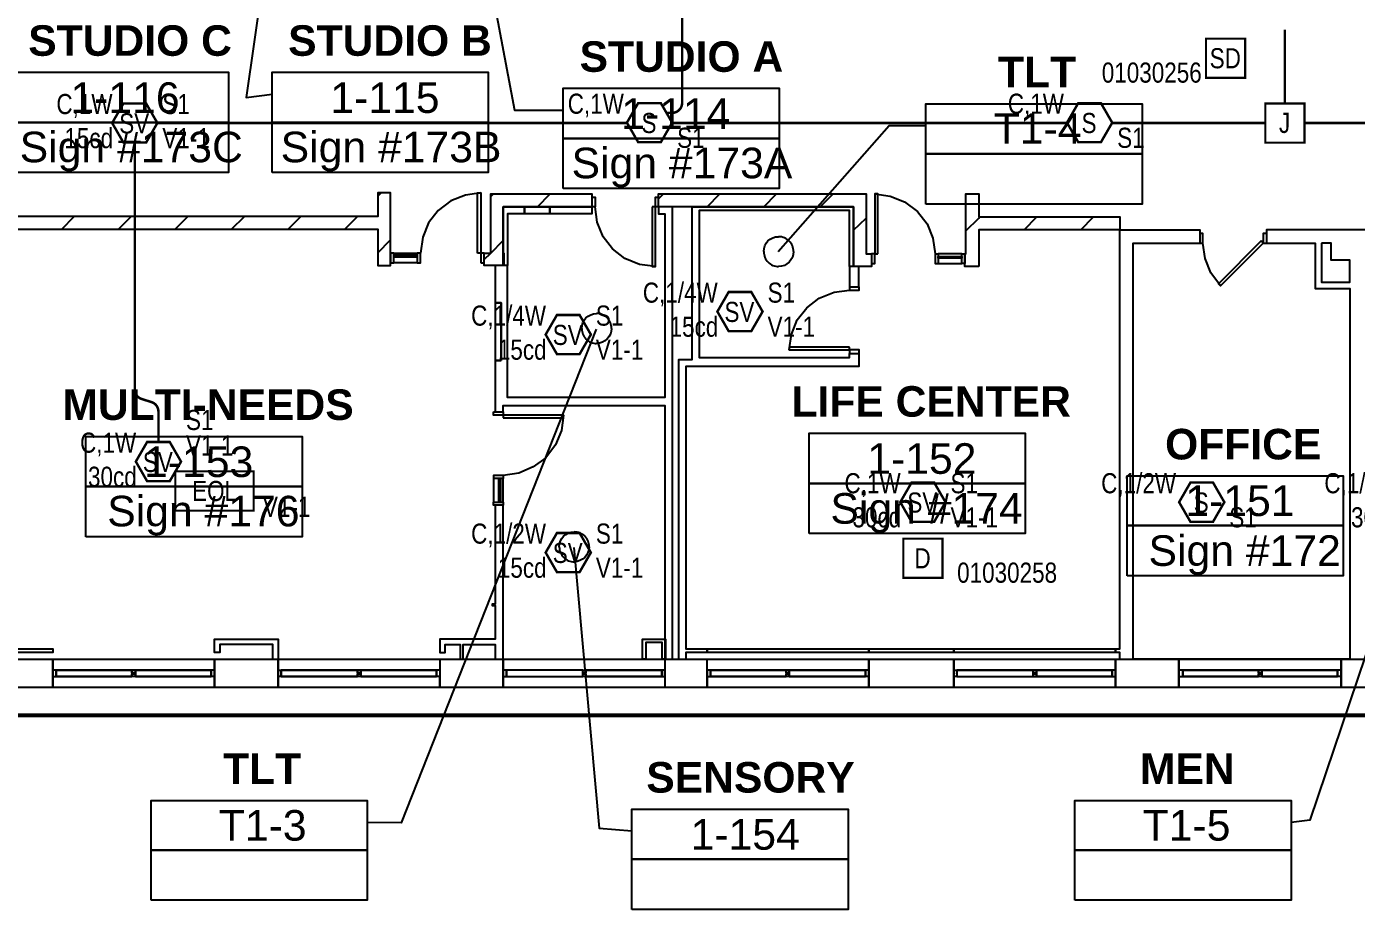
# Model space of a CAD drawing. Header units: inches. Extents: x 8199 to 15931, y 7617 to 15423.
# Drawn here: x 8819 to 9613, y 8450 to 8976 of the extents above; entities that cross this region are included whole.
import ezdxf
from ezdxf.enums import TextEntityAlignment as Align

# ---------------------------------------------------------------- set-up
doc = ezdxf.new("R2010")
doc.units = ezdxf.units.IN
doc.header["$LTSCALE"] = 0.25
doc.header["$MEASUREMENT"] = 0
for name, color, linetype in [('BACKGROUND', 8, 'Continuous'), ('CONDUIT', 6, 'Continuous'), ('EOL', 1, 'Continuous'), ('HEAT DETECTOR', 1, 'Continuous'), ('JUNCTION BOX', 1, 'Continuous'), ('SMOKE DETECTOR', 1, 'Continuous'), ('SPEAKER', 1, 'Continuous'), ('SPEAKER STROBE', 1, 'Continuous')]:
    doc.layers.add(name, color=color, linetype=linetype)
doc.styles.add('Arial', font='arial.ttf', dxfattribs={"width": 0.8})
doc.styles.add('PDF Arial', font='arial.ttf')
doc.styles.add('PDF Arial Bold', font='arialbd.ttf')

# ---------------------------------------------------------------- blocks, each defined once
blk = doc.blocks.new('SIGA-HRD')
at = {"layer": 'HEAT DETECTOR', "const_width": 1.3}
blk.add_lwpolyline([(-11.5, -11.68), (-11.5, 11.7), (11.89, 11.7), (11.89, -11.68)], close=True, dxfattribs=at)
at = {"layer": 'HEAT DETECTOR', "style": 'Arial', "width": 0.8}
blk.add_text('D', height=12, dxfattribs=at).set_placement((0, 0), align=Align.MIDDLE)
for tag, p in [('ADDRESS', (20.64, 8.96)), ('ZONE', (20.64, -8.58))]:
    blk.add_attdef(tag, text='', height=12, dxfattribs=at).set_placement(p, align=Align.MIDDLE_LEFT)
blk.add_attdef('SUBSCRIPT', text='', height=12, dxfattribs=at).set_placement((-16.56, -9.02), align=Align.MIDDLE_RIGHT)
blk = doc.blocks.new('GC-S7')
at = {"layer": 'SPEAKER', "const_width": 1.46}
blk.add_lwpolyline([(13.83, 0.21), (7.08, 11.9), (-6.42, 11.9), (-13.17, 0.21), (-6.42, -11.49), (7.08, -11.49)], close=True, dxfattribs=at)
at = {"layer": 'SPEAKER', "style": 'Arial', "width": 0.8}
blk.add_text('S', height=12, dxfattribs=at).set_placement((0, 0), align=Align.MIDDLE)
for tag, p in [('C', (-14.98, 11.52)), ('1/2W', (-14.65, -8.82))]:
    blk.add_attdef(tag, text='', height=12, dxfattribs=at).set_placement(p, align=Align.MIDDLE_RIGHT)
blk.add_attdef('Speaker_Circuit', text='', height=12, dxfattribs=at).set_placement((16.8, -8.82), align=Align.MIDDLE_LEFT)
blk = doc.blocks.new('GC-S7VM')
at = {"layer": 'SPEAKER STROBE', "const_width": 1.46}
blk.add_lwpolyline([(13.83, 0.21), (7.08, 11.9), (-6.42, 11.9), (-13.17, 0.21), (-6.42, -11.49), (7.08, -11.49)], close=True, dxfattribs=at)
at = {"layer": 'SPEAKER STROBE', "style": 'Arial', "width": 0.8}
blk.add_text('SV', height=12, dxfattribs=at).set_placement((0, 0), align=Align.MIDDLE)
for tag, p in [('C', (-12.95, 11.52)), ('CANDELA', (-12.62, -8.82)), ('1/2W', (-12.62, -29.16))]:
    blk.add_attdef(tag, text='', height=12, dxfattribs=at).set_placement(p, align=Align.MIDDLE_RIGHT)
for tag, p in [('Speaker_Circuit', (16.8, 11.52)), ('Visual_Circuit', (16.8, -8.82))]:
    blk.add_attdef(tag, text='', height=12, dxfattribs=at).set_placement(p, align=Align.MIDDLE_LEFT)
blk = doc.blocks.new('SIGA-PD')
at = {"layer": 'SMOKE DETECTOR', "const_width": 1.3}
blk.add_lwpolyline([(-11.5, -11.68), (-11.5, 11.7), (11.89, 11.7), (11.89, -11.68)], close=True, dxfattribs=at)
at = {"layer": 'SMOKE DETECTOR', "style": 'Arial', "width": 0.8}
blk.add_text('SD', height=12, dxfattribs=at).set_placement((0, 0), align=Align.MIDDLE)
for tag, p in [('ADDRESS', (20.64, 8.96)), ('ZONE', (20.64, -8.58))]:
    blk.add_attdef(tag, text='', height=12, dxfattribs=at).set_placement(p, align=Align.MIDDLE_LEFT)
blk.add_attdef('SUBSCRIPT', text='', height=12, dxfattribs=at).set_placement((-16.56, -9.02), align=Align.MIDDLE_RIGHT)
blk = doc.blocks.new('EOLR')
at = {"layer": 'EOL', "const_width": 1.25}
blk.add_lwpolyline([(-23.38, 11.69), (23.38, 11.69), (23.38, -11.69), (-23.38, -11.69)], close=True, dxfattribs=at)
at = {"layer": 'EOL', "style": 'Arial', "width": 0.8}
blk.add_text('EOL', height=12, dxfattribs=at).set_placement((0, 0), align=Align.MIDDLE)
for tag, p in [('CIRCUIT#', (28.56, 10.91)), ('EOL_VALUE', (28.88, -9.43))]:
    blk.add_attdef(tag, text='', height=12, dxfattribs=at).set_placement(p, align=Align.MIDDLE_LEFT)
blk = doc.blocks.new('JUNCTION BOX')
at = {"const_width": 1.3}
blk.add_lwpolyline([(-11.5, -11.68), (-11.5, 11.7), (11.89, 11.7), (11.89, -11.68)], close=True, dxfattribs=at)
at = {"style": 'Arial', "width": 0.8}
blk.add_text('J', height=12, dxfattribs=at).set_placement((0, 0), align=Align.MIDDLE)
blk.add_attdef('SUBSCRIPT', text='', height=12, dxfattribs=at).set_placement((-16.56, -9.02), align=Align.MIDDLE_RIGHT)

msp = doc.modelspace()

# ---------------------------------------------------------------- linework, layer by layer
at = {"layer": 'BACKGROUND'}
for points in [[(9081.68, 9077.5), (9110.03, 8926.49), (9139.02, 8926.49)], [(8969.22, 9068.58), (8949.79, 8934.13), (8965.4, 8936.05)], [(8723.59, 8949.11), (8723.59, 8770.38), (8723.59, 8674.81), (8723.59, 8598.98), (8723.59, 8582.1), (8834.46, 8582.1), (8930.99, 8582.1), (8968.9, 8582.1), (9065.43, 8582.1), (9103.34, 8582.1), (9199.87, 8582.1), (9225.04, 8582.1), (9321.57, 8582.1), (9372.23, 8582.1), (9468.76, 8582.1), (9506.67, 8582.1), (9603.52, 8582.1), (9720.12, 8582.1)], [(9267.41, 8842.06), (9333.68, 8917.25), (9355.66, 8917.25)], [(8743.66, 8855.44), (9028.48, 8855.44), (9028.48, 8833.78), (9036.12, 8833.78), (9036.12, 8877.11), (9028.48, 8877.11), (9028.48, 8863.09), (8740.48, 8863.09)], [(9028.48, 8875.2), (9030.39, 8877.11)], [(9089.96, 8877.11), (9080.72, 8875.83), (9072.12, 8872.33), (9064.48, 8866.59), (9058.74, 8859.27), (9055.24, 8850.67), (9053.96, 8841.11), (9052.05, 8841.11), (9052.05, 8835.37), (9038.03, 8835.37)], [(9156.23, 8874.56), (9158.14, 8874.56), (9158.14, 8868.82), (9156.23, 8868.82), (9156.23, 8864.68), (9131.06, 8864.68), (9116.09, 8864.68), (9105.89, 8864.68), (9105.89, 8833.78), (9103.34, 8833.78), (9103.34, 8868.82), (9105.89, 8868.82), (9156.23, 8868.82), (9103.34, 8868.82), (9103.34, 8841.11), (9103.66, 8841.11), (9103.66, 8833.78), (9091.87, 8833.78), (9091.87, 8841.11), (9096.02, 8841.11), (9096.02, 8868.82), (9096.02, 8876.47), (9156.23, 8876.47), (9156.23, 8868.82)], [(9096.02, 8874.88), (9097.61, 8876.47)], [(9204.33, 8598.98), (9204.33, 8868.82), (9199.87, 8868.82), (9196.05, 8868.82), (9196.05, 8876.47), (9319.98, 8876.47), (9319.98, 8868.82), (9319.98, 8840.79), (9323.17, 8840.79), (9323.17, 8835.05), (9325.08, 8835.05), (9325.08, 8840.79), (9323.17, 8840.79), (9323.17, 8833.14), (9319.98, 8833.14), (9312.33, 8833.14), (9312.33, 8868.82), (9220.26, 8868.82), (9216.12, 8868.82), (9204.33, 8868.82), (9199.87, 8868.82), (9196.05, 8868.82), (9196.05, 8864.68), (9199.87, 8864.68), (9199.87, 8755.09), (9105.89, 8755.09), (9105.89, 8833.78), (9098.56, 8833.78), (9098.56, 8811.48), (9098.56, 8777.07), (9098.56, 8750.31), (9098.56, 8746.49), (9103.34, 8746.49), (9103.34, 8750.31), (9105.89, 8750.31), (9199.87, 8750.31), (9199.87, 8598.98), (9199.87, 8582.1)], [(9123.73, 8868.82), (9131.38, 8876.47)], [(9196.05, 8868.82), (9194.14, 8868.82), (9194.14, 8874.56), (9196.05, 8874.56)], [(9196.05, 8873.6), (9198.92, 8876.47)], [(9225.04, 8868.82), (9232.69, 8876.47)], [(9258.81, 8868.82), (9266.46, 8876.47)], [(9292.58, 8868.82), (9300.23, 8876.47)], [(9325.08, 8876.47), (9334.32, 8875.2), (9342.92, 8871.69), (9350.56, 8865.96), (9356.3, 8858.63), (9359.8, 8850.03), (9361.08, 8840.79), (9361.08, 8835.05), (9362.99, 8835.05), (9377.01, 8835.05)], [(9194.14, 8833.14), (9184.58, 8834.42), (9175.98, 8837.92), (9168.65, 8843.66), (9162.92, 8850.98), (9159.41, 8859.59), (9158.14, 8868.82)], [(9208.16, 8598.98), (9208.16, 8773.57), (9208.16, 8777.71), (9216.12, 8777.71), (9216.12, 8868.82), (9220.26, 8868.82), (9312.33, 8868.82), (9312.33, 8866.59), (9312.33, 8833.14), (9310.1, 8833.14), (9310.1, 8821.04), (9310.1, 8819.13), (9315.84, 8819.13), (9315.84, 8821.04)], [(9310.1, 8821.04), (9315.52, 8821.04), (9315.52, 8833.14), (9310.1, 8833.14), (9310.1, 8866.59), (9220.26, 8866.59), (9220.26, 8778.98), (9310.1, 8778.98), (9310.1, 8781.21)], [(8839.87, 8855.44), (8847.2, 8863.09)], [(8873.64, 8855.44), (8881.29, 8863.09)], [(8907.41, 8855.44), (8915.06, 8863.09)], [(8941.18, 8855.44), (8948.83, 8863.09)], [(8974.95, 8855.44), (8982.6, 8863.09)], [(9008.72, 8855.44), (9016.37, 8863.09)], [(9312.33, 8854.81), (9319.98, 8862.13)], [(9379.56, 8854.49), (9387.2, 8862.13), (9387.84, 8862.77)], [(9414.28, 8855.13), (9421.93, 8862.77)], [(9448.05, 8855.13), (9455.7, 8862.77)], [(9315.84, 8781.21), (9315.84, 8783.44), (9310.1, 8783.44), (9310.1, 8781.21), (9315.52, 8781.21), (9315.52, 8773.57), (9310.1, 8773.57), (9220.26, 8773.57), (9212.3, 8773.57), (9212.3, 8605.04), (9225.04, 8605.04), (9321.57, 8605.04), (9372.23, 8605.04), (9468.76, 8605.04), (9471.31, 8605.04), (9471.31, 8655.05), (9471.31, 8694.88), (9471.31, 8847.16), (9471.31, 8855.13), (9514, 8855.13), (9519.1, 8855.13), (9519.1, 8847.16)], [(9558.92, 8852.9), (9557.01, 8852.9), (9557.01, 8847.16), (9558.92, 8847.16), (9587.91, 8847.16), (9587.91, 8820.08), (9591.73, 8820.08), (9608.62, 8820.08), (9608.62, 8598.98), (9603.52, 8598.98), (9506.67, 8598.98), (9479.27, 8598.98), (9479.27, 8655.05), (9479.27, 8694.88), (9479.27, 8847.16), (9514, 8847.16), (9519.1, 8847.16), (9521.01, 8847.16), (9521.01, 8852.9), (9519.1, 8852.9)], [(9626.78, 8847.16), (9626.78, 8855.13), (9608.62, 8855.13), (9558.92, 8855.13), (9558.92, 8847.16)], [(9028.48, 8841.43), (9036.12, 8849.07)], [(9091.87, 8837.28), (9096.02, 8841.11), (9103.34, 8848.75)], [(9531.52, 8821.67), (9525.79, 8829.32), (9522.28, 8837.92), (9521.01, 8847.16)], [(9038.03, 8841.11), (9052.05, 8841.11)], [(9052.05, 8835.37), (9053.96, 8835.37), (9053.96, 8841.11)], [(9361.08, 8840.79), (9362.99, 8840.79), (9362.99, 8835.05)], [(9377.01, 8840.79), (9362.99, 8840.79)], [(9274.1, 8783.44), (9275.38, 8792.68), (9278.88, 8801.28), (9284.62, 8808.61), (9291.95, 8814.35), (9300.87, 8817.85), (9310.1, 8819.13)], [(9158.78, 8795.87), (9042.49, 8501.18), (9022.1, 8501.5)], [(9139.34, 8744.58), (9138.07, 8735.34), (9134.56, 8726.74), (9128.83, 8719.09), (9121.18, 8713.67), (9112.58, 8709.85), (9103.34, 8708.58), (9097.61, 8708.58), (9097.61, 8706.67), (9097.61, 8692.65)], [(9660.55, 8727.05), (9584.72, 8502.77), (9573.57, 8501.5)], [(9103.34, 8708.58), (9103.34, 8706.67), (9097.61, 8706.67)], [(9103.34, 8692.65), (9103.34, 8706.67)], [(9103.34, 8598.98), (9103.34, 8690.74), (9098.56, 8690.74), (9098.56, 8631.8), (9096.65, 8631.8), (9096.65, 8630.84), (9098.56, 8630.84), (9098.56, 8610.77), (9065.43, 8610.77), (9065.43, 8607.59), (9065.43, 8602.81), (9068.62, 8602.81), (9068.62, 8607.59), (9077.54, 8607.59), (9077.54, 8598.98)], [(9145.4, 8665.57), (9160.69, 8497.99), (9180.12, 8496.4)], [(8768.51, 8598.98), (8834.46, 8598.98), (8930.99, 8598.98), (8965.71, 8598.98), (8965.71, 8607.59), (8934.18, 8607.59), (8934.18, 8602.81), (8930.99, 8602.81), (8930.99, 8607.59), (8930.99, 8610.77), (8968.9, 8610.77), (8968.9, 8607.59), (8968.9, 8598.98), (8968.9, 8592.29), (8970.81, 8592.29), (8970.81, 8588.47), (8968.9, 8588.47)], [(8768.51, 8605.04), (8834.46, 8605.04), (8834.46, 8602.81), (8768.51, 8602.81)], [(9079.45, 8598.98), (9079.45, 8607.59), (9098.56, 8607.59), (9098.56, 8598.98)], [(9199.87, 8598.98), (9198.28, 8598.98), (9198.28, 8608.86), (9188.41, 8608.86), (9188.41, 8598.98), (9186.49, 8598.98), (9186.49, 8608.86), (9186.49, 8610.77), (9200.19, 8610.77), (9200.19, 8608.86), (9200.19, 8598.98)], [(9225.04, 8592.29), (9225.04, 8588.47), (9225.04, 8582.1), (9225.04, 8598.98), (9321.57, 8598.98), (9372.23, 8598.98), (9468.76, 8598.98), (9471.31, 8598.98), (9471.31, 8602.81), (9468.76, 8602.81), (9372.23, 8602.81), (9321.57, 8602.81), (9225.04, 8602.81), (9225.04, 8605.04), (9225.04, 8602.81), (9212.3, 8602.81), (9212.3, 8598.98)], [(8930.99, 8588.47), (8930.99, 8592.29), (8930.99, 8598.98), (8930.99, 8582.1), (8930.99, 8588.47), (8929.08, 8588.47), (8883.84, 8588.47), (8929.08, 8588.47), (8929.08, 8592.29), (8883.84, 8592.29), (8883.84, 8590.7), (8881.61, 8590.7), (8881.61, 8592.29), (8881.61, 8588.47), (8836.37, 8588.47), (8836.37, 8592.29), (8881.61, 8592.29)], [(8968.9, 8592.29), (8968.9, 8588.47), (8968.9, 8582.1), (8968.9, 8598.98), (9065.43, 8598.98), (9065.43, 8592.29), (9065.43, 8588.47)], [(9065.43, 8598.98), (9065.43, 8582.1), (9065.43, 8588.47), (9063.52, 8588.47), (9018.28, 8588.47), (9063.52, 8588.47), (9063.52, 8592.29), (9018.28, 8592.29), (9018.28, 8590.7), (9016.37, 8590.7), (9016.37, 8592.29), (9016.37, 8588.47), (8970.81, 8588.47), (9016.37, 8588.47)], [(9225.04, 8588.47), (9226.95, 8588.47), (9226.95, 8592.29), (9225.04, 8592.29), (9225.04, 8598.98)], [(9321.57, 8588.47), (9321.57, 8592.29), (9321.57, 8598.98), (9321.57, 8582.1), (9321.57, 8588.47), (9319.66, 8588.47), (9274.1, 8588.47), (9319.66, 8588.47), (9319.66, 8592.29), (9274.1, 8592.29), (9274.1, 8590.7), (9272.19, 8590.7), (9272.19, 8592.29), (9272.19, 8588.47), (9226.95, 8588.47), (9272.19, 8588.47)], [(9468.76, 8592.29), (9466.85, 8592.29), (9421.61, 8592.29), (9466.85, 8592.29), (9466.85, 8588.47), (9421.61, 8588.47), (9421.61, 8590.06), (9421.61, 8588.47), (9466.85, 8588.47), (9468.76, 8588.47), (9468.76, 8582.1), (9468.76, 8598.98), (9468.76, 8592.29), (9468.76, 8588.47)], [(9603.52, 8588.47), (9603.52, 8592.29), (9603.52, 8598.98), (9603.52, 8582.1), (9603.52, 8588.47), (9601.29, 8588.47), (9556.05, 8588.47), (9601.29, 8588.47), (9601.29, 8592.29), (9556.05, 8592.29), (9556.05, 8590.7), (9554.14, 8590.7), (9554.14, 8592.29), (9554.14, 8588.47), (9508.9, 8588.47), (9508.9, 8592.29), (9554.14, 8592.29)], [(8834.46, 8588.47), (8836.37, 8588.47), (8836.37, 8592.29), (8834.46, 8592.29)], [(8930.99, 8592.29), (8929.08, 8592.29), (8929.08, 8588.47), (8929.08, 8592.29), (8883.84, 8592.29), (8929.08, 8592.29), (8883.84, 8592.29), (8883.84, 8588.47), (8883.84, 8590.06), (8881.61, 8590.06), (8881.61, 8588.47), (8836.37, 8588.47), (8881.61, 8588.47)], [(8883.84, 8590.7), (8883.84, 8592.29), (8881.61, 8592.29), (8836.37, 8592.29), (8836.37, 8588.47)], [(8883.84, 8592.29), (8883.84, 8590.7), (8881.61, 8590.7), (8881.61, 8592.29), (8836.37, 8592.29), (8836.37, 8588.47), (8881.61, 8588.47), (8881.61, 8590.06)], [(8881.61, 8590.7), (8881.61, 8592.29), (8836.37, 8592.29)], [(8883.84, 8590.06), (8883.84, 8588.47), (8929.08, 8588.47), (8929.08, 8592.29)], [(9065.43, 8592.29), (9063.52, 8592.29), (9063.52, 8588.47), (9063.52, 8592.29), (9018.28, 8592.29), (9063.52, 8592.29), (9018.28, 8592.29), (9018.28, 8588.47), (9018.28, 8590.06), (9016.37, 8590.06), (9016.37, 8588.47), (8970.81, 8588.47), (8970.81, 8592.29), (9016.37, 8592.29), (8970.81, 8592.29), (8970.81, 8588.47)], [(9018.28, 8592.29), (9018.28, 8590.7), (9016.37, 8590.7), (9016.37, 8592.29), (8970.81, 8592.29), (9016.37, 8592.29)], [(8970.81, 8592.29), (8970.81, 8588.47), (9016.37, 8588.47), (9016.37, 8590.06)], [(9018.28, 8590.7), (9018.28, 8592.29), (9016.37, 8592.29), (9016.37, 8590.7)], [(9018.28, 8590.06), (9018.28, 8588.47), (9063.52, 8588.47), (9063.52, 8592.29)], [(9103.34, 8588.47), (9105.25, 8588.47), (9105.25, 8592.29), (9103.34, 8592.29)], [(9152.72, 8590.06), (9152.72, 8588.47), (9197.96, 8588.47), (9197.96, 8592.29), (9152.72, 8592.29), (9197.96, 8592.29), (9152.72, 8592.29), (9152.72, 8590.7), (9150.81, 8590.7), (9150.81, 8592.29), (9105.25, 8592.29), (9105.25, 8588.47)], [(9150.81, 8592.29), (9105.25, 8592.29), (9105.25, 8588.47), (9150.81, 8588.47)], [(9150.81, 8592.29), (9105.25, 8592.29)], [(9105.25, 8592.29), (9105.25, 8588.47)], [(9150.81, 8590.7), (9150.81, 8592.29), (9105.25, 8592.29)], [(9150.81, 8590.06), (9152.72, 8590.06), (9152.72, 8588.47), (9152.72, 8592.29), (9152.72, 8590.7)], [(9150.81, 8588.47), (9150.81, 8592.29)], [(9150.81, 8588.47), (9150.81, 8590.06)], [(9150.81, 8588.47), (9150.81, 8590.06)], [(9197.96, 8592.29), (9197.96, 8588.47), (9152.72, 8588.47), (9197.96, 8588.47), (9197.96, 8592.29), (9152.72, 8592.29)], [(9321.57, 8592.29), (9319.66, 8592.29), (9319.66, 8588.47), (9319.66, 8592.29), (9274.1, 8592.29), (9319.66, 8592.29), (9274.1, 8592.29), (9274.1, 8588.47), (9274.1, 8590.06), (9272.19, 8590.06), (9272.19, 8588.47), (9226.95, 8588.47), (9226.95, 8592.29), (9272.19, 8592.29), (9226.95, 8592.29), (9226.95, 8588.47)], [(9274.1, 8592.29), (9274.1, 8590.7), (9272.19, 8590.7), (9272.19, 8592.29), (9226.95, 8592.29), (9272.19, 8592.29)], [(9226.95, 8592.29), (9226.95, 8588.47), (9272.19, 8588.47), (9272.19, 8590.06)], [(9274.1, 8590.7), (9274.1, 8592.29), (9272.19, 8592.29), (9272.19, 8590.7)], [(9274.1, 8590.06), (9274.1, 8588.47), (9319.66, 8588.47), (9319.66, 8592.29)], [(9372.23, 8592.29), (9374.14, 8592.29), (9374.14, 8588.47), (9372.23, 8588.47)], [(9374.14, 8592.29), (9419.7, 8592.29), (9374.14, 8592.29), (9374.14, 8588.47)], [(9374.14, 8592.29), (9374.14, 8588.47)], [(9419.7, 8592.29), (9374.14, 8592.29)], [(9466.85, 8592.29), (9421.61, 8592.29), (9421.61, 8590.7), (9419.7, 8590.7), (9419.7, 8592.29), (9419.7, 8590.7)], [(9419.7, 8590.06), (9419.7, 8588.47), (9419.7, 8590.06), (9421.61, 8590.06)], [(9421.61, 8592.29), (9421.61, 8590.7)], [(9506.67, 8588.47), (9508.9, 8588.47), (9508.9, 8592.29), (9506.67, 8592.29)], [(9603.52, 8592.29), (9601.29, 8592.29), (9601.29, 8588.47), (9601.29, 8592.29), (9556.05, 8592.29), (9601.29, 8592.29), (9556.05, 8592.29), (9556.05, 8588.47), (9556.05, 8590.06), (9554.14, 8590.06), (9554.14, 8588.47), (9508.9, 8588.47), (9554.14, 8588.47)], [(9556.05, 8590.7), (9556.05, 8592.29), (9554.14, 8592.29), (9508.9, 8592.29), (9508.9, 8588.47)], [(9556.05, 8592.29), (9556.05, 8590.7), (9554.14, 8590.7), (9554.14, 8592.29), (9508.9, 8592.29), (9508.9, 8588.47), (9554.14, 8588.47), (9554.14, 8590.06)], [(9554.14, 8590.7), (9554.14, 8592.29), (9508.9, 8592.29)], [(9556.05, 8590.06), (9556.05, 8588.47), (9601.29, 8588.47), (9601.29, 8592.29)], [(8883.84, 8588.47), (8929.08, 8588.47)], [(9018.28, 8588.47), (9063.52, 8588.47)], [(9105.25, 8588.47), (9150.81, 8588.47)], [(9105.25, 8588.47), (9150.81, 8588.47)], [(9105.25, 8588.47), (9150.81, 8588.47)], [(9152.72, 8588.47), (9197.96, 8588.47)], [(9274.1, 8588.47), (9319.66, 8588.47)], [(9374.14, 8588.47), (9419.7, 8588.47)], [(9374.14, 8588.47), (9419.7, 8588.47)], [(9374.14, 8588.47), (9419.7, 8588.47)], [(9421.61, 8588.47), (9466.85, 8588.47)], [(9556.05, 8588.47), (9601.29, 8588.47)], [(9676.48, 8565.85), (8723.59, 8565.85), (8722.64, 8564.9), (9676.48, 8564.9)]]:
    msp.add_lwpolyline(points, dxfattribs=at)
for points in [[(8810.25, 8919.16), (8810.25, 8949.11), (8939.27, 8949.11), (8939.27, 8919.16)], [(8965.4, 8919.16), (8965.4, 8949.11), (9094.42, 8949.11), (9094.42, 8919.16)], [(9139.02, 8909.6), (9139.02, 8939.55), (9268.05, 8939.55), (9268.05, 8909.6)], [(9355.66, 8900.36), (9355.66, 8930.31), (9484.69, 8930.31), (9484.69, 8900.36)], [(8810.25, 8889.21), (8810.25, 8919.16), (8939.27, 8919.16), (8939.27, 8889.21)], [(8965.4, 8889.21), (8965.4, 8919.16), (9094.42, 8919.16), (9094.42, 8889.21)], [(9139.02, 8879.66), (9139.02, 8909.6), (9268.05, 8909.6), (9268.05, 8879.66)], [(9355.66, 8870.42), (9355.66, 8900.36), (9484.69, 8900.36), (9484.69, 8870.42)], [(9088.05, 8841.11), (9088.05, 8877.11), (9089.96, 8877.11), (9089.96, 8841.11)], [(9326.99, 8840.79), (9326.99, 8876.47), (9325.08, 8876.47), (9325.08, 8840.79)], [(9387.2, 8833.14), (9378.92, 8833.14), (9378.92, 8840.79), (9379.56, 8840.79), (9379.56, 8876.47), (9387.2, 8876.47), (9387.2, 8862.77), (9471.31, 8862.77), (9471.31, 8855.13), (9387.2, 8855.13), (9387.2, 8840.79)], [(9131.06, 8868.82), (9116.09, 8868.82)], [(9116.09, 8868.82), (9116.09, 8864.68)], [(9131.06, 8868.82), (9131.06, 8864.68)], [(9192.23, 8868.82), (9192.23, 8833.14), (9194.14, 8833.14), (9194.14, 8868.82)], [(9555.73, 8848.43), (9530.25, 8822.95), (9531.52, 8821.67), (9557.01, 8847.16)], [(9591.73, 8847.16), (9591.73, 8823.9), (9608.62, 8823.9), (9608.62, 8836.97), (9597.47, 8836.97), (9597.47, 8847.16)], [(9036.12, 8835.37), (9038.03, 8835.37), (9038.03, 8841.11), (9036.12, 8841.11)], [(9038.03, 8838.88), (9052.05, 8838.88), (9052.05, 8839.83), (9038.03, 8839.83)], [(9089.96, 8835.37), (9091.87, 8835.37), (9091.87, 8841.11), (9089.96, 8841.11)], [(9362.99, 8838.24), (9362.99, 8839.2), (9377.01, 8839.2), (9377.01, 8838.24)], [(9377.01, 8835.05), (9377.01, 8840.79), (9378.92, 8840.79), (9378.92, 8835.05)], [(9102.07, 8811.48), (9098.56, 8811.48)], [(9102.07, 8777.07), (9102.07, 8811.48)], [(9310.1, 8785.04), (9274.1, 8785.04), (9274.1, 8783.44), (9310.1, 8783.44)], [(9102.07, 8777.07), (9098.56, 8777.07)], [(9097.61, 8746.49), (9103.34, 8746.49), (9103.34, 8744.58), (9097.61, 8744.58)], [(9103.34, 8742.98), (9139.34, 8742.98), (9139.34, 8744.58), (9103.34, 8744.58)], [(8854.21, 8701.89), (8854.21, 8731.83), (8983.24, 8731.83), (8983.24, 8701.89)], [(9285.89, 8703.8), (9285.89, 8733.74), (9414.92, 8733.74), (9414.92, 8703.8)], [(9475.77, 8678.63), (9475.77, 8708.26), (9604.79, 8708.26), (9604.79, 8678.63)], [(8854.21, 8671.94), (8854.21, 8701.89), (8983.24, 8701.89), (8983.24, 8671.94)], [(9100.79, 8706.67), (9101.75, 8706.67), (9101.75, 8692.65), (9100.79, 8692.65)], [(9285.89, 8673.85), (9285.89, 8703.8), (9414.92, 8703.8), (9414.92, 8673.85)], [(9097.61, 8692.65), (9103.34, 8692.65), (9103.34, 8690.74), (9097.61, 8690.74)], [(9475.77, 8648.68), (9475.77, 8678.63), (9604.79, 8678.63), (9604.79, 8648.68)], [(9321.57, 8602.81), (9321.57, 8605.04)], [(9372.23, 8602.81), (9372.23, 8605.04)], [(9468.76, 8602.81), (9468.76, 8605.04)], [(8834.46, 8588.47), (8834.46, 8582.1), (8834.46, 8598.98), (8834.46, 8592.29)], [(9103.34, 8588.47), (9103.34, 8582.1), (9103.34, 8598.98), (9103.34, 8592.29)], [(9372.23, 8592.29), (9372.23, 8588.47), (9372.23, 8582.1), (9372.23, 8598.98)], [(9506.67, 8588.47), (9506.67, 8582.1), (9506.67, 8598.98), (9506.67, 8592.29)], [(8836.37, 8590.06), (8836.37, 8590.7)], [(8881.61, 8588.47), (8881.61, 8590.06), (8883.84, 8590.06), (8883.84, 8588.47)], [(8929.08, 8590.7), (8929.08, 8590.06)], [(8970.81, 8590.06), (8970.81, 8590.7)], [(9016.37, 8588.47), (9016.37, 8590.06), (9018.28, 8590.06), (9018.28, 8588.47)], [(9063.52, 8590.7), (9063.52, 8590.06)], [(9105.25, 8590.06), (9105.25, 8590.7)], [(9150.81, 8590.7), (9150.81, 8592.29), (9152.72, 8592.29), (9152.72, 8590.7)], [(9150.81, 8588.47), (9150.81, 8590.06), (9152.72, 8590.06), (9152.72, 8588.47)], [(9197.96, 8588.47), (9199.87, 8588.47), (9199.87, 8592.29), (9197.96, 8592.29)], [(9197.96, 8590.7), (9197.96, 8590.06)], [(9226.95, 8590.06), (9226.95, 8590.7)], [(9272.19, 8588.47), (9272.19, 8590.06), (9274.1, 8590.06), (9274.1, 8588.47)], [(9319.66, 8590.7), (9319.66, 8590.06)], [(9419.7, 8592.29), (9374.14, 8592.29), (9374.14, 8588.47), (9419.7, 8588.47)], [(9374.14, 8590.06), (9374.14, 8590.7)], [(9419.7, 8592.29), (9419.7, 8590.7), (9421.61, 8590.7), (9421.61, 8592.29)], [(9419.7, 8588.47), (9421.61, 8588.47), (9421.61, 8590.06), (9419.7, 8590.06)], [(9466.85, 8592.29), (9466.85, 8588.47), (9466.85, 8592.29), (9421.61, 8592.29), (9421.61, 8588.47), (9466.85, 8588.47)], [(9466.85, 8590.7), (9466.85, 8590.06)], [(9508.9, 8590.06), (9508.9, 8590.7)], [(9554.14, 8588.47), (9554.14, 8590.06), (9556.05, 8590.06), (9556.05, 8588.47)], [(9601.29, 8590.7), (9601.29, 8590.06)], [(8893.08, 8484.93), (8893.08, 8514.56), (9022.1, 8514.56), (9022.1, 8484.93)], [(9180.12, 8479.51), (9180.12, 8509.46), (9309.15, 8509.46), (9309.15, 8479.51)], [(9444.55, 8484.93), (9444.55, 8514.56), (9573.57, 8514.56), (9573.57, 8484.93)], [(8893.08, 8454.98), (8893.08, 8484.93), (9022.1, 8484.93), (9022.1, 8454.98)], [(9180.12, 8449.57), (9180.12, 8479.51), (9309.15, 8479.51), (9309.15, 8449.57)], [(9444.55, 8454.98), (9444.55, 8484.93), (9573.57, 8484.93), (9573.57, 8454.98)]]:
    msp.add_lwpolyline(points, close=True, dxfattribs=at)
at = {"layer": 'BACKGROUND', "ltscale": 1.288333}
msp.add_lwpolyline([(8786.67, 8598.98), (9911.59, 8598.98)], dxfattribs=at)
at = {"layer": 'BACKGROUND', "ltscale": 0.505}
msp.add_lwpolyline([(9065.43, 8598.98), (9225.04, 8598.98)], dxfattribs=at)
at = {"layer": 'BACKGROUND'}
for centre, start, end in [((9267.75, 8842.08), 359.89944, 90.10056), ((9267.72, 8842.05), 179.89944, 270.10056), ((9159.11, 8796.2), 359.89944, 90.10056), ((9159.08, 8796.17), 179.89944, 270.10056), ((9145.73, 8665.9), 359.89944, 90.10056), ((9145.7, 8665.87), 179.89944, 270.10056)]:
    msp.add_arc(centre, 8.9, start, end, dxfattribs=at)
for points in [[(9258.81, 8842.06), (9258.81, 8847.16), (9262.64, 8850.98), (9267.73, 8850.98)], [(9258.81, 8842.06), (9258.81, 8847.16), (9262.64, 8850.98), (9267.73, 8850.98)], [(9276.65, 8842.06), (9276.65, 8837.28), (9272.51, 8833.14), (9267.73, 8833.14)], [(9276.65, 8842.06), (9276.65, 8837.28), (9272.51, 8833.14), (9267.73, 8833.14)], [(9150.18, 8796.19), (9150.18, 8801.28), (9154, 8805.11), (9159.1, 8805.11)], [(9150.18, 8796.19), (9150.18, 8801.28), (9154, 8805.11), (9159.1, 8805.11)], [(9168.02, 8796.19), (9168.02, 8791.41), (9163.87, 8787.27), (9159.1, 8787.27)], [(9168.02, 8796.19), (9168.02, 8791.41), (9163.87, 8787.27), (9159.1, 8787.27)], [(9136.79, 8665.89), (9136.79, 8670.98), (9140.62, 8674.81), (9145.71, 8674.81)], [(9136.79, 8665.89), (9136.79, 8670.98), (9140.62, 8674.81), (9145.71, 8674.81)], [(9154.64, 8665.89), (9154.64, 8661.11), (9150.49, 8656.97), (9145.71, 8656.97)], [(9154.64, 8665.89), (9154.64, 8661.11), (9150.49, 8656.97), (9145.71, 8656.97)]]:
    msp.add_open_spline(points, degree=3, dxfattribs=at)
at = {"layer": 'CONDUIT', "lineweight": 0, "const_width": 1.5}
for points in [[(9210.11, 9002.31), (9210.11, 8930.87, -0.414214), (9204.11, 8924.87), (9201.35, 8924.87)], [(8883.39, 8907.13), (8883.39, 8759.83, 0.327937), (8887.59, 8754.11), (8893.3, 8752.32, -0.327937), (8897.51, 8746.6), (8897.51, 8728.47)]]:
    msp.add_lwpolyline(points, format="xyb", dxfattribs=at)
for points in [[(9569.91, 8974.6), (9569.91, 8930.51)], [(9177.26, 8918.82), (8896.89, 8918.82)], [(9439.96, 8918.82), (9204.02, 8918.82)], [(9558.22, 8918.82), (9466.72, 8918.82)], [(9618.5, 8918.82), (9581.61, 8918.82)]]:
    msp.add_lwpolyline(points, dxfattribs=at)

# ---------------------------------------------------------------- block references
at = {"layer": 'EOL'}
msp.add_blockref('EOLR', (8931.02, 8699.24), dxfattribs=at).add_auto_attribs({'EOL_VALUE': 'V1-1'})
at = {"layer": 'HEAT DETECTOR'}
msp.add_blockref('SIGA-HRD', (9353.63, 8659.09), dxfattribs=at).add_auto_attribs({'ZONE': '01030258'})
at = {"layer": 'JUNCTION BOX'}
msp.add_blockref('JUNCTION BOX', (9569.72, 8918.81), dxfattribs=at)
at = {"layer": 'SMOKE DETECTOR'}
ref = msp.add_blockref('SIGA-PD', (9534.33, 8957.48), dxfattribs=at)
ref.add_attrib('ZONE', '01030256', dxfattribs={"height": 12, "style": 'Arial', "width": 0.8}).set_placement((9460.61, 8948.9), align=Align.MIDDLE_LEFT)
at = {"layer": 'SPEAKER'}
for p, values in [((9190.32, 8918.82), {'C': 'C,1W', 'Speaker_Circuit': 'S1'}), ((9453.01, 8918.82), {'C': 'C,1W', 'Speaker_Circuit': 'S1'}), ((9519.94, 8692.36), {'C': 'C,1/2W', 'Speaker_Circuit': 'S1'})]:
    msp.add_blockref('GC-S7', p, dxfattribs=at).add_auto_attribs(values)
at = {"layer": 'SPEAKER STROBE'}
for p, values in [((8883.06, 8918.62), {'C': 'C,1W', 'Speaker_Circuit': 'S1', 'Visual_Circuit': 'V1-1', 'CANDELA': '15cd'}), ((9244.32, 8806.09), {'C': 'C,1/4W', 'Speaker_Circuit': 'S1', 'Visual_Circuit': 'V1-1', 'CANDELA': '15cd'}), ((9141.82, 8792.38), {'C': 'C,1/4W', 'Speaker_Circuit': 'S1', 'Visual_Circuit': 'V1-1', 'CANDELA': '15cd'}), ((9353.5, 8692.36), {'C': 'C,1W', 'Speaker_Circuit': 'S1', 'Visual_Circuit': 'V1-1', 'CANDELA': '30cd'}), ((9651.11, 8692.36), {'C': 'C,1/4W', 'Speaker_Circuit': 'S1', 'Visual_Circuit': 'V1-1', 'CANDELA': '30cd'}), ((9141.82, 8662.29), {'C': 'C,1/2W', 'Speaker_Circuit': 'S1', 'Visual_Circuit': 'V1-1', 'CANDELA': '15cd'})]:
    msp.add_blockref('GC-S7VM', p, dxfattribs=at).add_auto_attribs(values)
ref = msp.add_blockref('GC-S7VM', (8897.18, 8716.57), dxfattribs=at)
ref.add_attrib('C', 'C,1W', dxfattribs={"height": 12, "style": 'Arial', "width": 0.8}).set_placement((8884.24, 8728.08), align=Align.MIDDLE_RIGHT)
ref.add_attrib('Speaker_Circuit', 'S1', dxfattribs={"height": 12, "style": 'Arial', "width": 0.8}).set_placement((8913.98, 8741.62), align=Align.MIDDLE_LEFT)
ref.add_attrib('Visual_Circuit', 'V1-1', dxfattribs={"height": 12, "style": 'Arial', "width": 0.8}).set_placement((8913.98, 8726.41), align=Align.MIDDLE_LEFT)
ref.add_attrib('CANDELA', '30cd', dxfattribs={"height": 12, "style": 'Arial', "width": 0.8}).set_placement((8884.56, 8707.74), align=Align.MIDDLE_RIGHT)

# ---------------------------------------------------------------- texts
at = {"layer": 'BACKGROUND', "attachment_point": 7}
for s, insert, char_height, style in [('STUDIO C', (8819.8, 8958.66), 18.216, 'PDF Arial Bold'), ('STUDIO B', (8974.95, 8958.66), 18.216, 'PDF Arial Bold'), ('STUDIO A', (9148.9, 8949.1), 18.216, 'PDF Arial Bold'), ('TLT', (9398.67, 8940.19), 18.216, 'PDF Arial Bold'), ('1-116', (8844.97, 8924.58), 18.245, 'PDF Arial'), ('1-115', (9000.12, 8924.58), 18.245, 'PDF Arial'), ('1-114', (9173.75, 8915.34), 18.245, 'PDF Arial'), ('T1-4', (9396.12, 8906.42), 18.245, 'PDF Arial'), ('Sign #173C', (8814.71, 8889.9), 18.245, 'PDF Arial'), ('Sign #173B', (8970.49, 8889.9), 18.245, 'PDF Arial'), ('Sign #173A', (9144.12, 8880.34), 18.245, 'PDF Arial'), ('MULTI-NEEDS', (8840.19, 8741.39), 18.2163, 'PDF Arial Bold'), ('LIFE CENTER', (9275.38, 8743.31), 18.2163, 'PDF Arial Bold'), ('OFFICE', (9498.39, 8717.82), 18.216, 'PDF Arial Bold'), ('1-153', (8888.94, 8707.3), 18.245, 'PDF Arial'), ('1-152', (9320.62, 8709.22), 18.245, 'PDF Arial'), ('1-151', (9510.49, 8684.05), 18.245, 'PDF Arial'), ('Sign #176', (8866.95, 8672.63), 18.245, 'PDF Arial'), ('Sign #174', (9298.63, 8674.22), 18.245, 'PDF Arial'), ('Sign #172', (9488.51, 8649.05), 18.245, 'PDF Arial'), ('TLT', (8936.09, 8524.43), 18.216, 'PDF Arial Bold'), ('MEN', (9483.41, 8524.43), 18.216, 'PDF Arial Bold'), ('SENSORY', (9188.72, 8519.01), 18.216, 'PDF Arial Bold'), ('T1-3', (8933.54, 8490.34), 18.245, 'PDF Arial'), ('1-154', (9215.17, 8484.94), 18.245, 'PDF Arial'), ('T1-5', (9485.01, 8490.35), 18.245, 'PDF Arial')]:
    msp.add_mtext(s, dxfattribs=dict(at, insert=insert, char_height=char_height, style=style))

doc.saveas('drawing.dxf')
